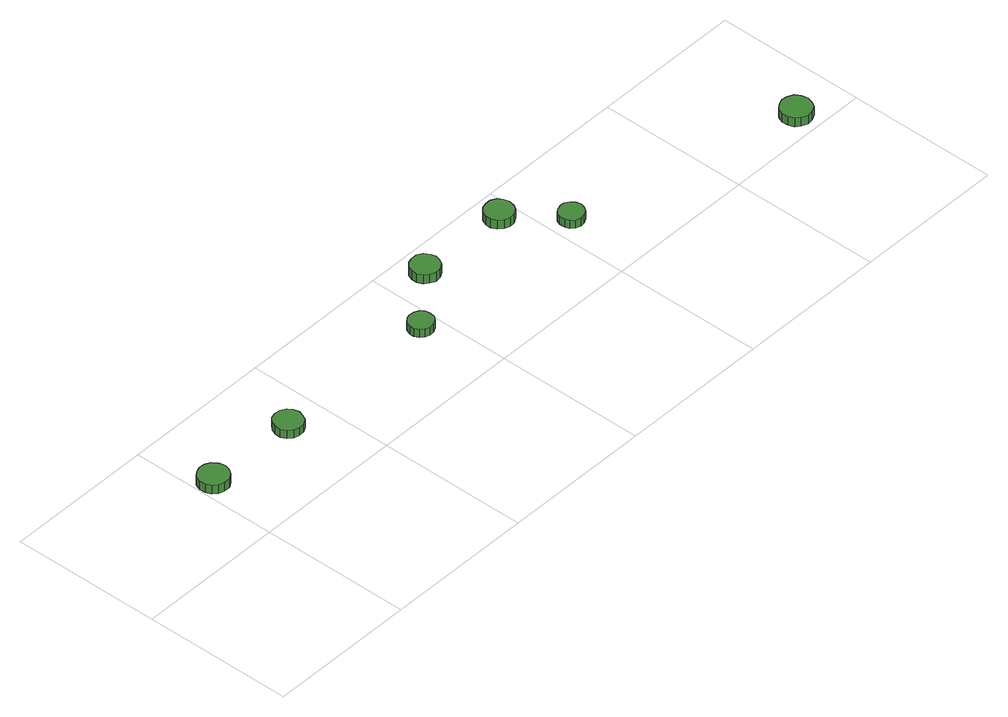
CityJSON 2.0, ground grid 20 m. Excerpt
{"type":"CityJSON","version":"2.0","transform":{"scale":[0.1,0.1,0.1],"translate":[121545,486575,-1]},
"CityObjects":{
"tree1":{"type":"SolitaryVegetationObject","attributes":{"function":"something"},"geometry":[{"type":"MultiSurface","lod":"1","boundaries":[[[0,1,2,3,4,5,6,7,8,9,10,11,12,13,14]],[[15,16,17,18,19,20,21,22,23,24,25,26,27,28,29]],[[0,29,28,1]],[[1,28,27,2]],[[2,27,26,3]],[[3,26,25,4]],[[4,25,24,5]],[[5,24,23,6]],[[6,23,22,7]],[[7,22,21,8]],[[8,21,20,9]],[[9,20,19,10]],[[10,19,18,11]],[[11,18,17,12]],[[12,17,16,13]],[[13,16,15,14]],[[14,15,29,0]]]}]},
"tree2":{"type":"SolitaryVegetationObject","attributes":{"function":"something"},"geometry":[{"type":"MultiSurface","lod":"1","boundaries":[[[30,31,32,33,34,35,36,37,38,39,40,41,42,43,44]],[[45,46,47,48,49,50,51,52,53,54,55,56,57,58,59]],[[30,59,58,31]],[[31,58,57,32]],[[32,57,56,33]],[[33,56,55,34]],[[34,55,54,35]],[[35,54,53,36]],[[36,53,52,37]],[[37,52,51,38]],[[38,51,50,39]],[[39,50,49,40]],[[40,49,48,41]],[[41,48,47,42]],[[42,47,46,43]],[[43,46,45,44]],[[44,45,59,30]]]}]},
"tree3":{"type":"SolitaryVegetationObject","attributes":{"function":"something"},"geometry":[{"type":"MultiSurface","lod":"1","boundaries":[[[60,61,62,63,64,65,66,67,68,69,70,71,72,73,74]],[[75,76,77,78,79,80,81,82,83,84,85,86,87,88,89]],[[60,89,88,61]],[[61,88,87,62]],[[62,87,86,63]],[[63,86,85,64]],[[64,85,84,65]],[[65,84,83,66]],[[66,83,82,67]],[[67,82,81,68]],[[68,81,80,69]],[[69,80,79,70]],[[70,79,78,71]],[[71,78,77,72]],[[72,77,76,73]],[[73,76,75,74]],[[74,75,89,60]]]}]},
"tree4":{"type":"SolitaryVegetationObject","attributes":{"function":"something"},"geometry":[{"type":"MultiSurface","lod":"1","boundaries":[[[90,91,92,93,94,95,96,97,98,99,100,101,102,103,104]],[[105,106,107,108,109,110,111,112,113,114,115,116,117,118,119]],[[90,119,118,91]],[[91,118,117,92]],[[92,117,116,93]],[[93,116,115,94]],[[94,115,114,95]],[[95,114,113,96]],[[96,113,112,97]],[[97,112,111,98]],[[98,111,110,99]],[[99,110,109,100]],[[100,109,108,101]],[[101,108,107,102]],[[102,107,106,103]],[[103,106,105,104]],[[104,105,119,90]]]}]},
"tree5":{"type":"SolitaryVegetationObject","attributes":{"function":"something"},"geometry":[{"type":"MultiSurface","lod":"1","boundaries":[[[120,121,122,123,124,125,126,127,128,129,130,131,132,133,134]],[[135,136,137,138,139,140,141,142,143,144,145,146,147,148,149]],[[120,149,148,121]],[[121,148,147,122]],[[122,147,146,123]],[[123,146,145,124]],[[124,145,144,125]],[[125,144,143,126]],[[126,143,142,127]],[[127,142,141,128]],[[128,141,140,129]],[[129,140,139,130]],[[130,139,138,131]],[[131,138,137,132]],[[132,137,136,133]],[[133,136,135,134]],[[134,135,149,120]]]}]},
"tree6":{"type":"SolitaryVegetationObject","attributes":{"function":"something"},"geometry":[{"type":"MultiSurface","lod":"1","boundaries":[[[150,151,152,153,154,155,156,157,158,159,160,161,162,163,164]],[[165,166,167,168,169,170,171,172,173,174,175,176,177,178,179]],[[150,179,178,151]],[[151,178,177,152]],[[152,177,176,153]],[[153,176,175,154]],[[154,175,174,155]],[[155,174,173,156]],[[156,173,172,157]],[[157,172,171,158]],[[158,171,170,159]],[[159,170,169,160]],[[160,169,168,161]],[[161,168,167,162]],[[162,167,166,163]],[[163,166,165,164]],[[164,165,179,150]]]}]},
"tree7":{"type":"SolitaryVegetationObject","attributes":{"function":"something"},"geometry":[{"type":"MultiSurface","lod":"1","boundaries":[[[180,181,182,183,184,185,186,187,188,189,190,191,192,193,194]],[[195,196,197,198,199,200,201,202,203,204,205,206,207,208,209]],[[180,209,208,181]],[[181,208,207,182]],[[182,207,206,183]],[[183,206,205,184]],[[184,205,204,185]],[[185,204,203,186]],[[186,203,202,187]],[[187,202,201,188]],[[188,201,200,189]],[[189,200,199,190]],[[190,199,198,191]],[[191,198,197,192]],[[192,197,196,193]],[[193,196,195,194]],[[194,195,209,180]]]}]}
},
"vertices":[
[42,104,22],[40,112,22],[35,119,22],[28,123,22],[20,124,22],[12,121,22],[6,116,22],[3,108,22],[3,100,22],[6,93,22],[12,87,22],[20,85,22],[28,85,22],[35,90,22],[40,96,22],[40,96,9],[35,90,9],[28,85,9],[20,85,9],[12,87,9],[6,93,9],[3,100,9],[3,108,9],[6,116,9],[12,121,9],[20,124,9],[28,123,9],[35,119,9],[40,112,9],[42,104,9],
[166,102,23],[164,110,23],[160,116,23],[153,120,23],[145,121,23],[138,119,23],[132,113,23],[129,106,23],[129,98,23],[132,91,23],[138,86,23],[145,84,23],[153,84,23],[160,88,23],[164,95,23],[164,95,11],[160,88,11],[153,84,11],[145,84,11],[138,86,11],[132,91,11],[129,98,11],[129,106,11],[132,113,11],[138,119,11],[145,121,11],[153,120,11],[160,116,11],[164,110,11],[166,102,11],
[390,103,24],[389,110,24],[385,115,24],[379,118,24],[372,119,24],[366,117,24],[361,113,24],[358,106,24],[358,100,24],[361,93,24],[366,89,24],[372,87,24],[379,88,24],[385,91,24],[389,96,24],[389,96,12],[385,91,12],[379,88,12],[372,87,12],[366,89,12],[361,93,12],[358,100,12],[358,106,12],[361,113,12],[366,117,12],[372,119,12],[379,118,12],[385,115,12],[389,110,12],[390,103,12],
[469,165,22],[467,172,22],[463,179,22],[456,183,22],[448,183,22],[441,181,22],[435,176,22],[432,169,22],[432,161,22],[435,154,22],[441,149,22],[448,146,22],[456,147,22],[463,151,22],[467,157,22],[467,157,9],[463,151,9],[456,147,9],[448,146,9],[441,149,9],[435,154,9],[432,161,9],[432,169,9],[435,176,9],[441,181,9],[448,183,9],[456,183,9],[463,179,9],[467,172,9],[469,165,9],
[594,164,23],[592,172,23],[588,178,23],[581,182,23],[573,182,23],[566,180,23],[560,175,23],[557,168,23],[557,160,23],[560,153,23],[566,148,23],[573,145,23],[581,146,23],[588,150,23],[592,156,23],[592,156,10],[588,150,10],[581,146,10],[573,145,10],[566,148,10],[560,153,10],[557,160,10],[557,168,10],[560,175,10],[566,180,10],[573,182,10],[581,182,10],[588,178,10],[592,172,10],[594,164,10],
[644,100,24],[642,107,24],[638,112,24],[632,116,24],[626,116,24],[619,114,24],[614,110,24],[612,104,24],[612,97,24],[614,91,24],[619,86,24],[626,84,24],[632,85,24],[638,88,24],[642,94,24],[642,94,12],[638,88,12],[632,85,12],[626,84,12],[619,86,12],[614,91,12],[612,97,12],[612,104,12],[614,110,12],[619,114,12],[626,116,12],[632,116,12],[638,112,12],[642,107,12],[644,100,12],
[949,28,26],[947,36,26],[943,43,26],[935,47,26],[927,48,26],[919,45,26],[913,40,26],[910,32,26],[910,24,26],[913,16,26],[919,11,26],[927,8,26],[935,9,26],[943,13,26],[947,20,26],[947,20,13],[943,13,13],[935,9,13],[927,8,13],[919,11,13],[913,16,13],[910,24,13],[910,32,13],[913,40,13],[919,45,13],[927,48,13],[935,47,13],[943,43,13],[947,36,13],[949,28,13]
]}
